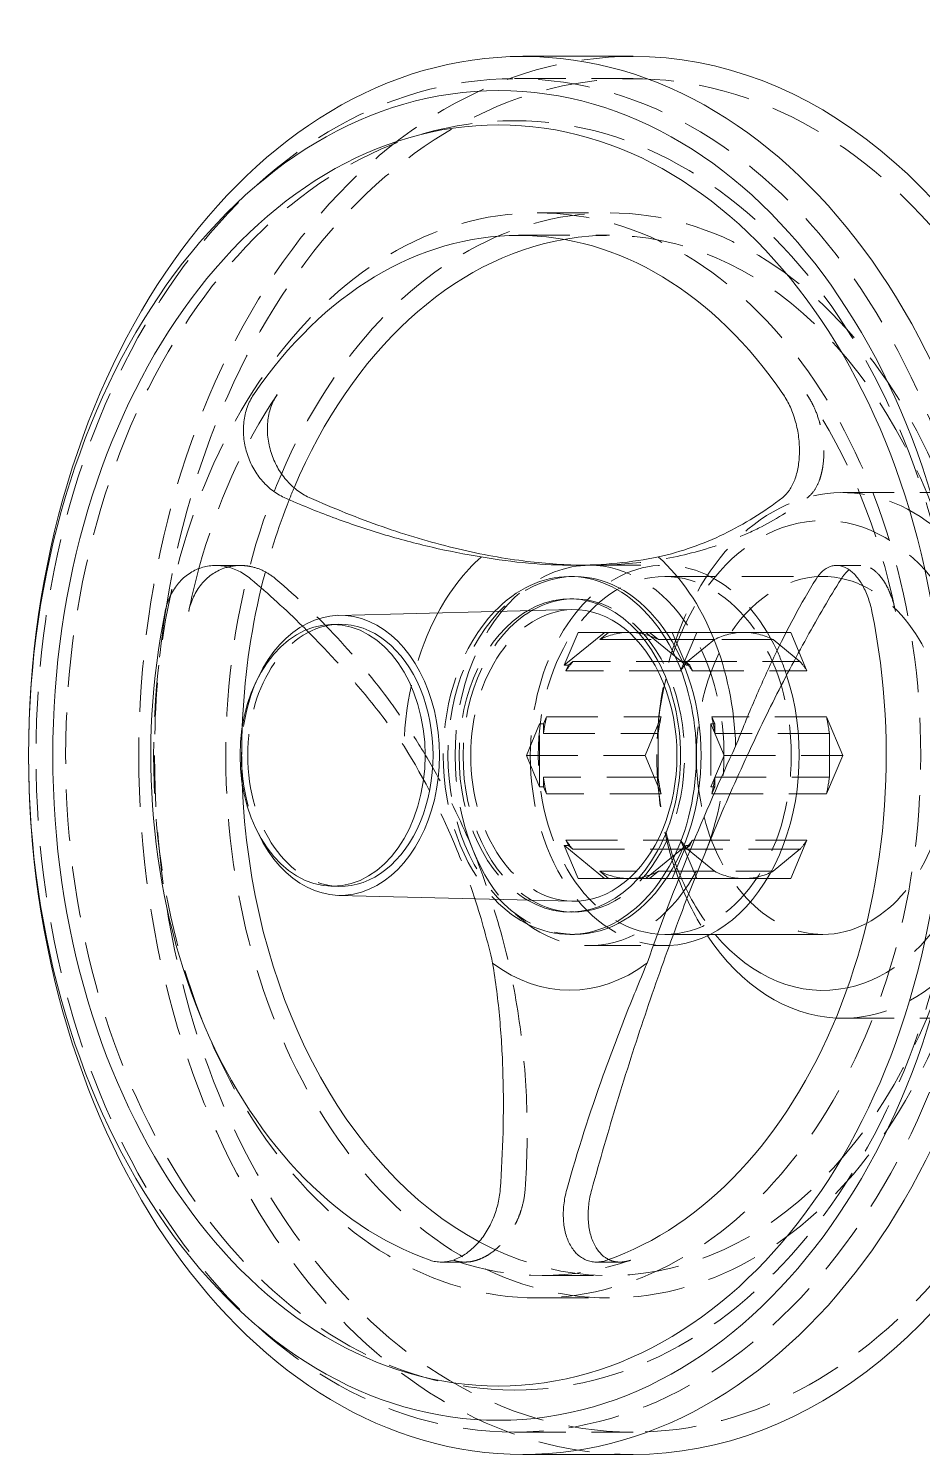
# Model space of a CAD drawing. Header units: millimetres. Extents: x -46397 to 283259, y -8690 to 23983.
# Drawn here: x 3825.5 to 3912.4, y 7700.1 to 7838.7 of the extents above; entities that cross this region are included whole.
import ezdxf

# ---------------------------------------------------------------- set-up
doc = ezdxf.new("R2010")
doc.units = ezdxf.units.MM
doc.linetypes.add('HIDDENX2', pattern=[0.75, 0.5, -0.25])

# ---------------------------------------------------------------- blocks, each defined once
blk = doc.blocks.new('A$Cbc6c2a49')
at = {"color": 2, "linetype": 'Continuous', "lineweight": 0, "ltscale": 10, "extrusion": (6.89019e-16, 1, 0)}
for p, q in [((462.77, 1554.45), (473.48, 1554.45)), ((467.33, 1503.91), (467.79, 1503.91)), ((491.43, 1503.91), (491.43, 1503.91)), ((444.88, 1500.12), (467.54, 1500.68)), ((444.12, 1499.23), (444.89, 1499.25)), ((477.93, 1474.56), (477.93, 1474.56)), ((444.12, 1473.8), (444.89, 1473.78)), ((444.88, 1472.91), (467.54, 1472.35)), ((467.33, 1469.12), (467.79, 1469.12)), ((480.97, 1469.12), (491.93, 1469.12)), ((475.45, 1468.04), (475.45, 1468.04)), ((462.77, 1418.58), (473.48, 1418.58))]:
    blk.add_line(p, q, dxfattribs=at)
at = {"color": 1, "linetype": 'HIDDENX2', "lineweight": 0, "ltscale": 10, "extrusion": (6.89019e-16, 1, 0)}
for p, q in [((461.95, 1552.28), (473.48, 1552.28)), ((464.16, 1539.23), (471.18, 1539.23)), ((462.35, 1537.06), (471.18, 1537.06)), ((493.85, 1512.06), (507.49, 1512.06)), ((435.32, 1504.97), (432.92, 1504.97)), ((469.25, 1504.99), (467.7, 1504.99)), ((469.25, 1504.99), (476.56, 1504.99)), ((495.63, 1504.97), (493.23, 1504.97)), ((476.56, 1503.91), (491.43, 1503.91)), ((491.43, 1503.91), (491.93, 1503.91)), ((467.33, 1501.73), (467.72, 1501.73)), ((466.8, 1495.27), (468.15, 1498.47)), ((466.8, 1495.27), (470.72, 1498.47)), ((468.15, 1498.47), (470.72, 1498.47)), ((468.15, 1498.47), (479.68, 1498.47)), ((471.1, 1498.47), (470.24, 1497.77)), ((470.72, 1498.47), (471.1, 1498.47)), ((471.1, 1498.47), (473.1, 1498.47)), ((473.1, 1498.47), (484.24, 1498.47)), ((473.1, 1498.47), (475.09, 1498.47)), ((473.1, 1498.47), (484.24, 1498.47)), ((475.09, 1498.47), (474.71, 1498.47)), ((474.71, 1498.47), (477.28, 1498.47)), ((474.71, 1498.47), (478.63, 1495.27)), ((475.96, 1497.77), (475.09, 1498.47)), ((477.28, 1498.47), (478.63, 1495.27)), ((477.28, 1498.47), (488.81, 1498.47)), ((479.68, 1498.47), (478.1, 1494.73)), ((484.24, 1498.47), (479.68, 1498.47)), ((488.81, 1498.47), (484.24, 1498.47)), ((490.38, 1494.73), (488.81, 1498.47)), ((470.24, 1497.77), (481.38, 1497.77)), ((487.1, 1497.77), (475.96, 1497.77)), ((478.78, 1495.64), (481.38, 1497.77)), ((487.1, 1497.77), (489.7, 1495.64)), ((467.19, 1495.27), (466.8, 1495.27)), ((466.96, 1494.73), (467.19, 1495.27)), ((467.64, 1495.64), (467.19, 1495.27)), ((478.78, 1495.64), (467.64, 1495.64)), ((479.01, 1495.27), (478.56, 1495.64)), ((478.56, 1495.64), (489.7, 1495.64)), ((478.63, 1495.27), (479.01, 1495.27)), ((479.01, 1495.27), (479.24, 1494.73)), ((478.1, 1494.73), (466.96, 1494.73)), ((479.24, 1494.73), (490.38, 1494.73)), ((464.78, 1489.57), (465.07, 1490.25)), ((465.07, 1490.25), (476.21, 1490.25)), ((476.21, 1490.25), (474.64, 1486.51)), ((481.13, 1490.25), (481.42, 1489.57)), ((492.27, 1490.25), (481.13, 1490.25)), ((493.85, 1486.51), (492.27, 1490.25)), ((463.11, 1486.51), (464.39, 1489.57)), ((464.39, 1489.57), (464.78, 1489.57)), ((464.39, 1483.46), (464.39, 1489.57)), ((464.78, 1489.57), (464.78, 1488.64)), ((464.78, 1488.64), (475.92, 1488.64)), ((475.92, 1484.39), (475.92, 1488.64)), ((481.42, 1489.57), (481.03, 1489.57)), ((481.03, 1489.57), (482.32, 1486.51)), ((481.03, 1489.57), (481.03, 1483.46)), ((481.42, 1488.64), (481.42, 1489.57)), ((492.56, 1488.64), (481.42, 1488.64)), ((492.56, 1488.64), (492.56, 1484.39)), ((463.11, 1486.51), (474.64, 1486.51)), ((464.39, 1483.46), (463.11, 1486.51)), ((474.64, 1486.51), (476.21, 1482.78)), ((482.32, 1486.51), (481.03, 1483.46)), ((482.32, 1486.51), (493.85, 1486.51)), ((492.27, 1482.78), (493.85, 1486.51)), ((475.92, 1484.39), (464.78, 1484.39)), ((464.78, 1484.39), (464.78, 1483.46)), ((481.42, 1483.46), (481.42, 1484.39)), ((481.42, 1484.39), (492.56, 1484.39)), ((464.78, 1483.46), (464.39, 1483.46)), ((465.07, 1482.78), (464.78, 1483.46)), ((476.21, 1482.78), (465.07, 1482.78)), ((481.03, 1483.46), (481.42, 1483.46)), ((481.42, 1483.46), (481.13, 1482.78)), ((481.13, 1482.78), (492.27, 1482.78)), ((468.15, 1474.56), (466.8, 1477.75)), ((470.72, 1474.56), (466.8, 1477.75)), ((466.8, 1477.75), (467.19, 1477.75)), ((467.19, 1477.75), (466.96, 1478.29)), ((466.96, 1478.29), (478.1, 1478.29)), ((467.19, 1477.75), (467.64, 1477.39)), ((467.64, 1477.39), (478.78, 1477.39)), ((478.63, 1477.75), (474.71, 1474.56)), ((478.63, 1477.75), (477.28, 1474.56)), ((478.1, 1478.29), (479.68, 1474.56)), ((478.56, 1477.39), (479.01, 1477.75)), ((489.7, 1477.39), (478.56, 1477.39)), ((479.01, 1477.75), (478.63, 1477.75)), ((481.38, 1475.26), (478.78, 1477.39)), ((479.24, 1478.29), (479.01, 1477.75)), ((490.38, 1478.29), (479.24, 1478.29)), ((489.7, 1477.39), (487.1, 1475.26)), ((488.81, 1474.56), (490.38, 1478.29)), ((470.72, 1474.56), (468.15, 1474.56)), ((468.15, 1474.56), (479.68, 1474.56)), ((470.24, 1475.26), (471.1, 1474.56)), ((481.38, 1475.26), (470.24, 1475.26)), ((471.1, 1474.56), (470.72, 1474.56)), ((473.1, 1474.56), (471.1, 1474.56)), ((473.1, 1474.56), (477.93, 1474.56)), ((475.09, 1474.56), (473.1, 1474.56)), ((473.1, 1474.56), (484.24, 1474.56)), ((474.71, 1474.56), (475.09, 1474.56)), ((477.28, 1474.56), (474.71, 1474.56)), ((475.09, 1474.56), (475.96, 1475.26)), ((475.96, 1475.26), (487.1, 1475.26)), ((477.28, 1474.56), (488.81, 1474.56)), ((477.93, 1474.56), (484.24, 1474.56)), ((479.68, 1474.56), (484.24, 1474.56)), ((484.24, 1474.56), (488.81, 1474.56)), ((467.33, 1471.3), (467.72, 1471.3)), ((476.56, 1469.12), (480.97, 1469.12)), ((469.25, 1468.04), (475.45, 1468.04)), ((475.45, 1468.04), (476.56, 1468.04)), ((493.85, 1460.97), (507.49, 1460.97)), ((457.13, 1437.27), (454.83, 1437.27)), ((472.22, 1437.27), (469.92, 1437.27)), ((464.64, 1435.97), (471.18, 1435.97)), ((464.16, 1433.8), (471.18, 1433.8)), ((461.95, 1420.75), (473.48, 1420.75))]:
    blk.add_line(p, q, dxfattribs=at)
at = {"color": 1, "linetype": 'HIDDENX2', "lineweight": 0, "ltscale": 10}
for centre, major_axis, start_param, end_param in [((473.48, 1486.51), (0, -65.76), -1.57079, 4.490081), ((473.48, 1486.51), (0, 67.93), 0, 1.570803), ((461.95, 1486.51), (0, -65.76), -1.570789783786884, 4.712395523392702), ((461.95, 1486.51), (0, -61.68), -1.570789783786884, 4.712395523392702), ((464.16, 1486.51), (0, -52.72), -1.570789783786884, 4.712395523392702), ((471.18, 1486.51), (0, -52.72), -1.570789783786884, 4.712395523392702), ((471.18, 1486.51), (0, -50.54), -0.362153, 3.26544), ((464.64, 1486.51), (0, -50.54), -2.337247, -1.938214), ((464.64, 1486.51), (0, 50.54), -1.290049, -0.804333), ((493.85, 1486.51), (0, -25.54), -0.03637, 4.712396), ((471.18, 1486.51), (0, -50.54), -2.111296, -2.084848), ((471.18, 1486.51), (0, -50.54), -2.084848, -1.898663), ((491.93, 1486.51), (0, -22.83), 0.148951, 4.712396), ((476.56, 1486.51), (0, 18.48), -0.988088, 1.570803), ((469.25, 1486.51), (0, 18.48), 0.000007, 2.094402), ((469.25, 1486.51), (0, 18.48), -1.661778, 0.000007), ((464.64, 1486.51), (0, -50.54), -1.938214, -1.85153), ((467.79, 1486.51), (0, 17.39), 0, 3.141593), ((476.56, 1486.51), (0, -17.39), -1.570789783786884, 4.712395523392702), ((491.93, 1486.51), (0, 17.39), -0.147066, 1.570803), ((491.93, 1486.51), (0, -17.39), 0.352221, 2.822669), ((473.48, 1486.51), (0, -65.76), -1.79308, -1.57079), ((467.72, 1486.51), (0, -15.22), -0.017858, 3.159451), ((467.33, 1486.51), (0, -22.81), -2.222807, -1.610653), ((467.33, 1486.51), (0, -17.39), -2.504308, -0.637284), ((467.33, 1486.51), (0, -15.22), -2.748464, -1.57079), ((467.72, 1486.51), (0, 15.22), 0.391426, 1.570803), ((467.72, 1486.51), (0, 14.17), 0.017456, 1.570803), ((445.04, 1486.52), (0, 12.74), 0.017456, 1.570803), ((473.1, 1486.51), (0, 11.96), 0.000007, 0.345154), ((473.1, 1486.51), (0, 11.96), -0.345141, 0.000007), ((484.24, 1486.51), (0, 11.96), 0.000007, 0.345154), ((484.24, 1486.51), (0, 11.96), -0.345141, 0.000007), ((476.56, 1486.51), (0, 18.48), -1.135075, -0.988128), ((473.1, 1486.51), (0, -11.96), -2.439536, -2.328821), ((484.24, 1486.51), (0, -11.96), -2.439536, -2.328821), ((473.1, 1486.51), (0, 11.96), -0.812759, -0.702044), ((484.24, 1486.51), (0, 11.96), -0.812759, -0.702044), ((445.04, 1486.52), (0, -13.61), -2.161011, -1.57079), ((473.1, 1486.51), (0, -11.96), -1.888621, -1.749241), ((484.24, 1486.51), (0, -11.96), -1.888621, -1.749241), ((473.1, 1486.51), (0, 11.96), -1.392338, -1.252959), ((484.24, 1486.51), (0, 11.96), -1.392338, -1.252959), ((471.18, 1486.51), (0, -50.54), -1.624181, -1.57079), ((473.48, 1486.51), (0, -67.93), -1.57079, 0), ((445.04, 1486.52), (0, -13.61), -1.57079, -0.980582), ((471.18, 1486.51), (0, -50.54), -1.57079, -1.517412), ((445.04, 1486.52), (0, -12.74), -1.57079, -0.017456), ((467.33, 1486.51), (0, -15.22), -1.57079, -0.393129), ((467.72, 1486.51), (0, -15.22), -1.57079, -0.391426), ((467.72, 1486.51), (0, -14.17), -1.57079, -0.017456), ((476.56, 1486.51), (0, -18.48), -1.57079, 0.034605), ((491.93, 1486.51), (0, -22.83), -1.57079, -1.035042), ((493.85, 1486.51), (0, -25.54), -1.57079, -1.081347), ((491.93, 1486.51), (0, -17.39), -1.57079, -1.219986), ((473.1, 1486.51), (0, -11.96), -1.392338, -1.252959), ((484.24, 1486.51), (0, -11.96), -1.392338, -1.252959), ((469.25, 1486.51), (0, 18.48), -2.094389, -1.661806), ((473.1, 1486.51), (0, 11.96), -1.888621, -1.749241), ((484.24, 1486.51), (0, 11.96), -1.888621, -1.749241), ((491.93, 1486.51), (0, -17.39), -1.219965, 0), ((469.25, 1486.51), (0, -18.48), -1.047191, 0.603953), ((473.1, 1486.51), (0, -11.96), -0.812759, -0.702044), ((469.25, 1486.51), (0, 18.48), -2.537594, -2.094389), ((484.24, 1486.51), (0, -11.96), -0.812759, -0.702044), ((473.1, 1486.51), (0, 11.96), -2.439536, -2.328821), ((484.24, 1486.51), (0, 11.96), -2.439536, -2.328821), ((473.1, 1486.51), (0, -11.96), -0.345141, 0.000007), ((473.1, 1486.51), (0, -11.96), 0.000007, 0.345154), ((493.85, 1486.51), (0, -25.54), -1.081336, -0.814904), ((491.93, 1486.51), (0, -22.83), -1.035032, -0.704547), ((484.24, 1486.51), (0, -11.96), -0.345141, 0.000007), ((484.24, 1486.51), (0, -11.96), 0.000007, 0.345154), ((464.64, 1486.51), (0, -50.54), -0.242852, 0.242865)]:
    blk.add_ellipse(centre, major_axis=major_axis, ratio=0.707107, start_param=start_param, end_param=end_param, dxfattribs=at)
at = {"color": 2, "linetype": 'Continuous', "lineweight": 0, "ltscale": 10}
for centre, major_axis, ratio, start_param, end_param in [((462.77, 1486.51), (0, -67.93), 0.707107, -1.570789783786884, 4.712395523392702), ((473.48, 1486.51), (0, -67.93), 0.707107, 0, 3.141593), ((460.42, 1486.51), (0, -64.61), 0.707107, -1.570789783786884, 4.712395523392702), ((460.42, 1486.51), (0, -61.28), 0.707107, -1.570789783786884, 4.712395523392702), ((471.18, 1486.51), (0, 50.54), 0.707107, 0.123848, 1.030297), ((467.33, 1486.51), (0, -22.81), 0.707107, -2.578124, -2.222807), ((467.33, 1486.51), (0, -17.39), 0.707107, 0.000007, 3.778877), ((467.33, 1486.51), (0, 22.81), 0.707107, -1.530926, -0.563456), ((467.79, 1486.51), (0, -17.39), 0.707107, 0.000007, 3.141593), ((491.93, 1486.51), (0, 17.39), 0.707107, -0.318923, -0.147066), ((471.18, 1486.51), (0, -50.54), 0.707107, -1.898663, -1.624181), ((467.33, 1486.51), (0, -15.22), 0.707107, -0.393129, 3.534722), ((473.49, 1486.51), (0, -65.77), 0.707108, -1.793105, -1.79308), ((445.04, 1486.52), (0, -13.61), 0.707107, -0.980582, 4.122174), ((467.72, 1486.51), (0, 15.22), 0.707107, 0.017858, 0.391426), ((467.72, 1486.51), (0, -14.17), 0.707107, -0.017456, 3.159049), ((444.28, 1486.52), (0, -12.72), 0.707107, -1.570789783786884, 4.712395523392702), ((445.04, 1486.52), (0, -12.74), 0.707107, -0.017456, 3.159049), ((476.56, 1486.52), (0, 18.48), 0.707105, -0.98813, -0.98809), ((476.56, 1486.51), (0, -18.48), 0.707107, 0.034605, 2.006518), ((469.28, 1486.51), (12.98, -1.68), 0.00001, 0.000001, 0.000029), ((471.18, 1486.51), (0, -50.54), 0.707107, -1.517412, -0.362153), ((491.94, 1486.52), (-11.56, -5.98), 0.000007, -0.000002, 0.00002), ((493.67, 1486.51), (-15.76, -12), 0.000003, -0.000001, 0.00001), ((492.17, 1486.54), (-14.12, -11.67), 0.000003, -0.000001, 0.000009), ((467.33, 1486.51), (0, -17.39), 0.707107, -0.637284, 0.000007), ((467.72, 1486.51), (0, -15.22), 0.707107, -0.391426, -0.017858), ((469.26, 1486.52), (0.02, 18.48), 0.706809, -2.53703, -2.536984), ((467.79, 1486.57), (0, -17.45), 0.000001, 0, 0.000007), ((493.85, 1486.51), (0, -25.54), 0.707107, -0.814904, -0.03637), ((491.93, 1486.51), (0, -22.83), 0.707107, -0.704547, 0.148951), ((491.93, 1486.51), (0, -17.39), 0.707107, 0, 0.352221), ((467.33, 1486.51), (0, -22.81), 0.707107, -0.483729, 0.483742)]:
    blk.add_ellipse(centre, major_axis=major_axis, ratio=ratio, start_param=start_param, end_param=end_param, dxfattribs=at)
at = {"color": 2, "linetype": 'Continuous', "lineweight": 0, "ltscale": 10, "extrusion": (0, 0, -1)}
for major_axis, start_param, end_param in [((0, 50.54), -0.804346, 0.804333), ((0, -50.54), 0.242852, 1.85153), ((0, -50.54), -1.851543, -0.242865)]:
    blk.add_ellipse((462.35, 1486.51), major_axis=major_axis, ratio=0.707107, start_param=start_param, end_param=end_param, dxfattribs=at)
at = {"color": 2, "linetype": 'Continuous', "lineweight": 0, "ltscale": 10}
for points, knots in [([(439.58, 1511.58), (439.16, 1511.76), (438.77, 1512), (438.02, 1512.58), (437.67, 1512.92), (437.2, 1513.48), (437.05, 1513.68), (436.77, 1514.09), (436.64, 1514.31), (436.28, 1514.98), (436.09, 1515.45), (435.87, 1516.18), (435.8, 1516.43), (435.71, 1516.93), (435.67, 1517.18), (435.62, 1517.68), (435.61, 1517.94), (435.61, 1518.44), (435.63, 1518.69), (435.71, 1519.42), (435.82, 1519.89), (436.06, 1520.56), (436.15, 1520.78), (436.36, 1521.19), (436.47, 1521.39), (436.6, 1521.57)], [0.00000022, 0.00000022, 0.00000022, 0.00000022, 0.00140341, 0.00140341, 0.00280661, 0.00280661, 0.00350821, 0.00350821, 0.00420981, 0.00420981, 0.005613, 0.005613, 0.0063146, 0.0063146, 0.0070162, 0.0070162, 0.00771779, 0.00771779, 0.00841939, 0.00841939, 0.00982259, 0.00982259, 0.01052419, 0.01052419, 0.01122578, 0.01122578, 0.01122578, 0.01122578]), ([(438.89, 1521.57), (438.64, 1521.2), (438.44, 1520.79), (438.2, 1520.12), (438.14, 1519.89), (438.03, 1519.42), (438, 1519.18), (437.95, 1518.69), (437.94, 1518.44), (437.94, 1517.94), (437.96, 1517.68), (438.04, 1516.93), (438.15, 1516.43), (438.46, 1515.45), (438.67, 1514.98), (439.03, 1514.31), (439.17, 1514.1), (439.45, 1513.68), (439.61, 1513.48), (439.92, 1513.11), (440.09, 1512.93), (440.44, 1512.6), (440.63, 1512.44), (441.19, 1512), (441.59, 1511.77), (442, 1511.58)], [0.00000027, 0.00000027, 0.00000027, 0.00000027, 0.00140785, 0.00140785, 0.00211163, 0.00211163, 0.00281542, 0.00281542, 0.00351921, 0.00351921, 0.00422299, 0.00422299, 0.00563057, 0.00563057, 0.00703814, 0.00703814, 0.00774193, 0.00774193, 0.00844572, 0.00844572, 0.0091495, 0.0091495, 0.00985329, 0.00985329, 0.01126086, 0.01126086, 0.01126086, 0.01126086]), ([(488.09, 1521.57), (488.35, 1521.2), (488.57, 1520.79), (488.87, 1520.13), (488.96, 1519.9), (489.13, 1519.42), (489.2, 1519.18), (489.34, 1518.7), (489.4, 1518.45), (489.5, 1517.95), (489.54, 1517.69), (489.63, 1516.93), (489.66, 1516.44), (489.64, 1515.45), (489.6, 1514.98), (489.48, 1514.31), (489.43, 1514.1), (489.32, 1513.68), (489.26, 1513.48), (489.12, 1513.11), (489.04, 1512.93), (488.87, 1512.59), (488.78, 1512.44), (488.49, 1512), (488.27, 1511.76), (488.03, 1511.58)], [0.00000027, 0.00000027, 0.00000027, 0.00000027, 0.0014039, 0.0014039, 0.00210571, 0.00210571, 0.00280752, 0.00280752, 0.00350933, 0.00350933, 0.00421114, 0.00421114, 0.00561476, 0.00561476, 0.00701838, 0.00701838, 0.00772019, 0.00772019, 0.008422, 0.008422, 0.00912382, 0.00912382, 0.00982563, 0.00982563, 0.01122925, 0.01122925, 0.01122925, 0.01122925]), ([(458.72, 1505.8), (457.15, 1506.05), (455.55, 1506.37), (452.35, 1507.11), (450.74, 1507.53), (447.51, 1508.51), (445.91, 1509.05), (442.72, 1510.23), (441.14, 1510.88), (439.58, 1511.58)], [0.0439983, 0.0439983, 0.0439983, 0.0439983, 0.04937679, 0.04937679, 0.05475527, 0.05475527, 0.06013376, 0.06013376, 0.06551224, 0.06551224, 0.06551224, 0.06551224]), ([(442, 1511.58), (444.4, 1510.51), (446.77, 1509.56), (451.45, 1507.93), (453.76, 1507.24), (458.32, 1506.13), (460.57, 1505.7), (464.74, 1505.17), (466.64, 1505.03), (468.48, 1505)], [0.00000022, 0.00000022, 0.00000022, 0.00000022, 0.00810936, 0.00810936, 0.0162185, 0.0162185, 0.02432765, 0.02432765, 0.03143356, 0.03143356, 0.03143356, 0.03143356]), ([(488.03, 1511.58), (486.19, 1510.17), (484.29, 1508.98), (481.3, 1507.54), (480.28, 1507.11), (478.17, 1506.37), (477.08, 1506.06), (475.95, 1505.8)], [0.00000022, 0.00000022, 0.00000022, 0.00000022, 0.01074431, 0.01074431, 0.01611636, 0.01611636, 0.02148841, 0.02148841, 0.02148841, 0.02148841]), ([(428.01, 1500.52), (428.11, 1501.01), (428.26, 1501.48), (428.56, 1502.14), (428.68, 1502.36), (428.93, 1502.76), (429.06, 1502.95), (429.35, 1503.31), (429.5, 1503.48), (429.83, 1503.8), (430.01, 1503.94), (430.55, 1504.34), (430.94, 1504.54), (431.76, 1504.84), (432.18, 1504.93), (432.83, 1504.98), (433.05, 1504.98), (433.48, 1504.94), (433.7, 1504.91), (434.13, 1504.82), (434.34, 1504.76), (434.77, 1504.61), (434.98, 1504.52), (435.59, 1504.22), (435.98, 1503.96), (436.34, 1503.65)], [0.00000021, 0.00000021, 0.00000021, 0.00000021, 0.00140383, 0.00140383, 0.00210564, 0.00210564, 0.00280745, 0.00280745, 0.00350926, 0.00350926, 0.00421107, 0.00421107, 0.00561469, 0.00561469, 0.00701831, 0.00701831, 0.00772012, 0.00772012, 0.00842194, 0.00842194, 0.00912375, 0.00912375, 0.00982556, 0.00982556, 0.01122918, 0.01122918, 0.01122918, 0.01122918]), ([(491.26, 1503.65), (491.45, 1503.96), (491.66, 1504.22), (492.12, 1504.62), (492.37, 1504.78), (492.76, 1504.91), (492.89, 1504.94), (493.15, 1504.97), (493.29, 1504.98), (493.7, 1504.93), (493.97, 1504.84), (494.37, 1504.62), (494.51, 1504.53), (494.77, 1504.33), (494.9, 1504.21), (495.15, 1503.95), (495.27, 1503.8), (495.5, 1503.49), (495.62, 1503.32), (495.94, 1502.78), (496.12, 1502.37), (496.37, 1501.71), (496.44, 1501.48), (496.58, 1501.01), (496.64, 1500.77), (496.69, 1500.52)], [0.00000026, 0.00000026, 0.00000026, 0.00000026, 0.00140345, 0.00140345, 0.00280665, 0.00280665, 0.00350825, 0.00350825, 0.00420985, 0.00420985, 0.00561304, 0.00561304, 0.00631464, 0.00631464, 0.00701624, 0.00701624, 0.00771783, 0.00771783, 0.00841943, 0.00841943, 0.00982263, 0.00982263, 0.01052422, 0.01052422, 0.01122582, 0.01122582, 0.01122582, 0.01122582]), ([(434.12, 1504.82), (433.99, 1504.78), (433.85, 1504.74), (433.51, 1504.62), (433.31, 1504.53), (432.91, 1504.33), (432.72, 1504.21), (432.35, 1503.95), (432.17, 1503.81), (431.84, 1503.49), (431.68, 1503.32), (431.23, 1502.78), (430.97, 1502.38), (430.66, 1501.71), (430.57, 1501.48), (430.41, 1501.01), (430.35, 1500.77), (430.3, 1500.52)], [0.005182027, 0.005182027, 0.005182027, 0.005182027, 0.005628643, 0.005628643, 0.006332191, 0.006332191, 0.007035739, 0.007035739, 0.007739287, 0.007739287, 0.008442835, 0.008442835, 0.009849932, 0.009849932, 0.01055348, 0.01055348, 0.011257028, 0.011257028, 0.011257028, 0.011257028]), ([(493.69, 1503.65), (492.58, 1501.86), (491.47, 1499.97), (489.26, 1495.97), (488.15, 1493.87), (485.95, 1489.46), (484.86, 1487.15), (482.67, 1482.31), (481.61, 1479.82), (480.57, 1477.28)], [0.00000026, 0.00000026, 0.00000026, 0.00000026, 0.0081094, 0.0081094, 0.01621855, 0.01621855, 0.02432769, 0.02432769, 0.03243683, 0.03243683, 0.03243683, 0.03243683]), ([(483.45, 1487.42), (484.06, 1488.96), (484.67, 1490.45), (485.9, 1493.32), (486.53, 1494.72), (488.46, 1498.77), (489.81, 1501.29), (491.26, 1503.65)], [0.00000123, 0.00000123, 0.00000123, 0.00000123, 0.00537328, 0.00537328, 0.01074533, 0.01074533, 0.02148942, 0.02148942, 0.02148942, 0.02148942]), ([(494.47, 1504.55), (494.42, 1504.51), (494.37, 1504.47), (494.09, 1504.22), (493.88, 1503.96), (493.69, 1503.65)], [0.009541532, 0.009541532, 0.009541532, 0.009541532, 0.00985322, 0.00985322, 0.011260794, 0.011260794, 0.011260794, 0.011260794]), ([(480.57, 1477.28), (479.53, 1474.73), (478.51, 1472.13), (476.54, 1466.79), (475.58, 1464.07), (474.17, 1459.88), (473.71, 1458.48), (472.81, 1455.67), (472.37, 1454.26), (471.08, 1450.02), (470.26, 1447.18), (469.46, 1444.32)], [0.03243683, 0.03243683, 0.03243683, 0.03243683, 0.04053389, 0.04053389, 0.04863095, 0.04863095, 0.05267947, 0.05267947, 0.056728, 0.056728, 0.06482506, 0.06482506, 0.06482506, 0.06482506]), ([(459.83, 1466.32), (460.13, 1464.53), (460.36, 1462.71), (460.68, 1459.08), (460.79, 1457.25), (460.94, 1451.75), (460.84, 1448.05), (460.57, 1444.32)], [0.04402767, 0.04402767, 0.04402767, 0.04402767, 0.04943433, 0.04943433, 0.054841, 0.054841, 0.06565433, 0.06565433, 0.06565433, 0.06565433]), ([(467.04, 1444.32), (468.08, 1448.05), (469.27, 1451.76), (470.91, 1456.35), (471.25, 1457.27), (471.94, 1459.1), (472.29, 1460.02), (473.36, 1462.75), (474.1, 1464.54), (474.84, 1466.32)], [-0.04421542, -0.04421542, -0.04421542, -0.04421542, -0.03340233, -0.03340233, -0.03069906, -0.03069906, -0.02799578, -0.02799578, -0.02258924, -0.02258924, -0.02258924, -0.02258924]), ([(460.57, 1444.32), (460.53, 1443.82), (460.45, 1443.33), (460.2, 1442.34), (460.04, 1441.85), (459.73, 1441.15), (459.62, 1440.92), (459.38, 1440.48), (459.25, 1440.26), (458.84, 1439.63), (458.54, 1439.25), (458.04, 1438.74), (457.87, 1438.58), (457.52, 1438.29), (457.34, 1438.15), (456.97, 1437.91), (456.78, 1437.8), (456.4, 1437.62), (456.21, 1437.54), (455.63, 1437.34), (455.24, 1437.28), (454.67, 1437.27), (454.48, 1437.29), (454.11, 1437.35), (453.93, 1437.39), (453.75, 1437.45)], [0.00000021, 0.00000021, 0.00000021, 0.00000021, 0.0014034, 0.0014034, 0.0028066, 0.0028066, 0.00350819, 0.00350819, 0.00420979, 0.00420979, 0.00561299, 0.00561299, 0.00631458, 0.00631458, 0.00701618, 0.00701618, 0.00771778, 0.00771778, 0.00841938, 0.00841938, 0.00982257, 0.00982257, 0.01052417, 0.01052417, 0.01122577, 0.01122577, 0.01122577, 0.01122577]), ([(470.94, 1437.45), (470.59, 1437.33), (470.24, 1437.27), (469.73, 1437.28), (469.56, 1437.29), (469.23, 1437.36), (469.07, 1437.41), (468.76, 1437.54), (468.62, 1437.61), (468.33, 1437.8), (468.19, 1437.91), (467.8, 1438.27), (467.58, 1438.57), (467.19, 1439.25), (467.04, 1439.63), (466.87, 1440.26), (466.83, 1440.47), (466.75, 1440.92), (466.73, 1441.15), (466.7, 1441.62), (466.69, 1441.85), (466.71, 1442.34), (466.72, 1442.58), (466.81, 1443.33), (466.9, 1443.82), (467.04, 1444.32)], [0.0000002, 0.0000002, 0.0000002, 0.0000002, 0.00140382, 0.00140382, 0.00210564, 0.00210564, 0.00280745, 0.00280745, 0.00350926, 0.00350926, 0.00421107, 0.00421107, 0.00561469, 0.00561469, 0.00701831, 0.00701831, 0.00772012, 0.00772012, 0.00842193, 0.00842193, 0.00912374, 0.00912374, 0.00982555, 0.00982555, 0.01122917, 0.01122917, 0.01122917, 0.01122917]), ([(469.46, 1444.32), (469.33, 1443.82), (469.23, 1443.32), (469.12, 1442.34), (469.1, 1441.85), (469.14, 1441.15), (469.16, 1440.92), (469.22, 1440.48), (469.27, 1440.26), (469.42, 1439.63), (469.57, 1439.26), (469.84, 1438.75), (469.94, 1438.59), (470.16, 1438.29), (470.27, 1438.16), (470.52, 1437.91), (470.65, 1437.81), (470.9, 1437.64), (471.01, 1437.58), (471.12, 1437.52)], [0.000000205, 0.000000205, 0.000000205, 0.000000205, 0.001407301, 0.001407301, 0.002814397, 0.002814397, 0.003517945, 0.003517945, 0.004221493, 0.004221493, 0.005628589, 0.005628589, 0.006332137, 0.006332137, 0.007035685, 0.007035685, 0.007739233, 0.007739233, 0.008285886, 0.008285886, 0.008285886, 0.008285886])]:
    blk.add_open_spline(points, degree=3, knots=knots, dxfattribs=at)
at = {"color": 1, "linetype": 'HIDDENX2', "lineweight": 0, "ltscale": 10}
for points, knots in [([(490.45, 1511.58), (490.69, 1511.77), (490.91, 1512), (491.3, 1512.58), (491.47, 1512.92), (491.67, 1513.48), (491.73, 1513.68), (491.83, 1514.09), (491.88, 1514.31), (491.98, 1514.98), (492.02, 1515.44), (492.02, 1516.18), (492.01, 1516.43), (491.97, 1516.93), (491.95, 1517.18), (491.87, 1517.68), (491.83, 1517.93), (491.72, 1518.43), (491.66, 1518.68), (491.45, 1519.42), (491.28, 1519.89), (490.97, 1520.56), (490.86, 1520.78), (490.63, 1521.19), (490.51, 1521.38), (490.38, 1521.57)], [0.00000022, 0.00000022, 0.00000022, 0.00000022, 0.00140731, 0.00140731, 0.00281441, 0.00281441, 0.00351796, 0.00351796, 0.00422151, 0.00422151, 0.0056286, 0.0056286, 0.00633215, 0.00633215, 0.0070357, 0.0070357, 0.00773925, 0.00773925, 0.0084428, 0.0084428, 0.00984989, 0.00984989, 0.01055344, 0.01055344, 0.01125699, 0.01125699, 0.01125699, 0.01125699]), ([(469.25, 1504.99), (471.33, 1504.99), (473.33, 1505.13), (477.21, 1505.69), (479.07, 1506.11), (481.77, 1506.95), (482.64, 1507.26), (484.33, 1507.95), (485.16, 1508.33), (487.55, 1509.56), (489.05, 1510.51), (490.45, 1511.58)], [0.03243679, 0.03243679, 0.03243679, 0.03243679, 0.04053385, 0.04053385, 0.04863091, 0.04863091, 0.05267943, 0.05267943, 0.05672796, 0.05672796, 0.06482502, 0.06482502, 0.06482502, 0.06482502]), ([(438.77, 1503.65), (438.4, 1503.96), (438.01, 1504.22), (437.19, 1504.63), (436.76, 1504.78), (436.11, 1504.91), (435.89, 1504.94), (435.45, 1504.97), (435.23, 1504.98), (434.71, 1504.94), (434.41, 1504.89), (434.12, 1504.82)], [0.000000258, 0.000000258, 0.000000258, 0.000000258, 0.001407355, 0.001407355, 0.002814451, 0.002814451, 0.003517999, 0.003517999, 0.004221547, 0.004221547, 0.005182027, 0.005182027, 0.005182027, 0.005182027]), ([(498.98, 1500.52), (498.88, 1501.02), (498.75, 1501.48), (498.51, 1502.15), (498.42, 1502.36), (498.24, 1502.77), (498.14, 1502.96), (497.93, 1503.32), (497.83, 1503.49), (497.6, 1503.8), (497.48, 1503.95), (497.12, 1504.34), (496.87, 1504.55), (496.35, 1504.84), (496.08, 1504.93), (495.69, 1504.98), (495.56, 1504.98), (495.3, 1504.94), (495.17, 1504.91), (494.92, 1504.82), (494.79, 1504.76), (494.61, 1504.65), (494.54, 1504.6), (494.47, 1504.55)], [0.000000205, 0.000000205, 0.000000205, 0.000000205, 0.001407779, 0.001407779, 0.002111565, 0.002111565, 0.002815352, 0.002815352, 0.003519139, 0.003519139, 0.004222926, 0.004222926, 0.005630499, 0.005630499, 0.007038073, 0.007038073, 0.00774186, 0.00774186, 0.008445646, 0.008445646, 0.009149433, 0.009149433, 0.009541532, 0.009541532, 0.009541532, 0.009541532]), ([(457.93, 1477.28), (456.9, 1479.82), (455.71, 1482.3), (453.7, 1485.9), (452.99, 1487.08), (451.51, 1489.4), (450.74, 1490.53), (448.33, 1493.84), (446.59, 1495.95), (442.85, 1499.97), (440.86, 1501.87), (438.77, 1503.65)], [0.03241647, 0.03241647, 0.03241647, 0.03241647, 0.04048044, 0.04048044, 0.04451242, 0.04451242, 0.04854441, 0.04854441, 0.05660837, 0.05660837, 0.06467234, 0.06467234, 0.06467234, 0.06467234]), ([(441.35, 1499.08), (442.34, 1498.1), (443.31, 1497.09), (445.51, 1494.72), (446.71, 1493.32), (449.04, 1490.45), (450.16, 1488.96), (451.22, 1487.42)], [0.00665292, 0.00665292, 0.00665292, 0.00665292, 0.01074435, 0.01074435, 0.0161164, 0.0161164, 0.02148845, 0.02148845, 0.02148845, 0.02148845]), ([(451.22, 1487.42), (453.23, 1484.18), (455.71, 1479.31), (457.59, 1474.17), (458.11, 1472.58)], [0.00000231, 0.00000231, 0.00000231, 0.00000231, 0.01121163, 0.01611377, 0.01611377, 0.01611377, 0.01611377]), ([(462.99, 1444.32), (463.2, 1447.18), (463.24, 1450.01), (463.03, 1455.64), (462.77, 1458.42), (461.93, 1463.94), (461.36, 1466.67), (459.87, 1472.08), (458.98, 1474.72), (457.93, 1477.28)], [0.00000021, 0.00000021, 0.00000021, 0.00000021, 0.00810427, 0.00810427, 0.01620834, 0.01620834, 0.0243124, 0.0243124, 0.03241647, 0.03241647, 0.03241647, 0.03241647]), ([(456.04, 1437.45), (456.4, 1437.33), (456.77, 1437.27), (457.35, 1437.28), (457.54, 1437.29), (457.94, 1437.36), (458.13, 1437.41), (458.53, 1437.54), (458.72, 1437.62), (459.11, 1437.8), (459.31, 1437.91), (459.87, 1438.28), (460.23, 1438.57), (460.91, 1439.25), (461.22, 1439.63), (461.64, 1440.26), (461.78, 1440.47), (462.02, 1440.92), (462.14, 1441.15), (462.35, 1441.61), (462.44, 1441.85), (462.61, 1442.33), (462.68, 1442.58), (462.87, 1443.32), (462.95, 1443.82), (462.99, 1444.32)], [0.0000002, 0.0000002, 0.0000002, 0.0000002, 0.00140778, 0.00140778, 0.00211156, 0.00211156, 0.00281535, 0.00281535, 0.00351914, 0.00351914, 0.00422292, 0.00422292, 0.0056305, 0.0056305, 0.00703807, 0.00703807, 0.00774186, 0.00774186, 0.00844564, 0.00844564, 0.00914943, 0.00914943, 0.00985322, 0.00985322, 0.01126079, 0.01126079, 0.01126079, 0.01126079]), ([(471.12, 1437.52), (471.16, 1437.5), (471.19, 1437.49), (471.53, 1437.35), (471.85, 1437.28), (472.36, 1437.27), (472.53, 1437.29), (472.88, 1437.35), (473.06, 1437.39), (473.23, 1437.45)], [0.008285886, 0.008285886, 0.008285886, 0.008285886, 0.008442781, 0.008442781, 0.009849877, 0.009849877, 0.010553425, 0.010553425, 0.011256973, 0.011256973, 0.011256973, 0.011256973])]:
    blk.add_open_spline(points, degree=3, knots=knots, dxfattribs=at)
at = {"color": 2, "linetype": 'Continuous', "lineweight": 0, "ltscale": 10}
for points in [[(475.95, 1505.8), (473.33, 1505.26), (467.83, 1504.73), (461.84, 1505.26), (458.72, 1505.8)], [(436.34, 1503.65), (438.06, 1502.19), (439.73, 1500.67), (441.35, 1499.08)], [(474.84, 1466.32), (476.19, 1470.11), (478.98, 1477.41), (481.93, 1484.18), (483.45, 1487.42)], [(458.11, 1472.58), (458.77, 1470.54), (459.35, 1468.45), (459.83, 1466.32)]]:
    blk.add_open_spline(points, degree=3, dxfattribs=at)
at = {"color": 1, "linetype": 'HIDDENX2', "lineweight": 0, "ltscale": 10}
blk.add_open_spline([(468.48, 1505), (468.73, 1505), (468.99, 1504.99), (469.25, 1504.99)], degree=3, dxfattribs=at)

msp = doc.modelspace()

# ---------------------------------------------------------------- block references
msp.add_blockref('A$Cbc6c2a49', (3410.82, 6281.56, -1.5))

doc.saveas('drawing.dxf')
